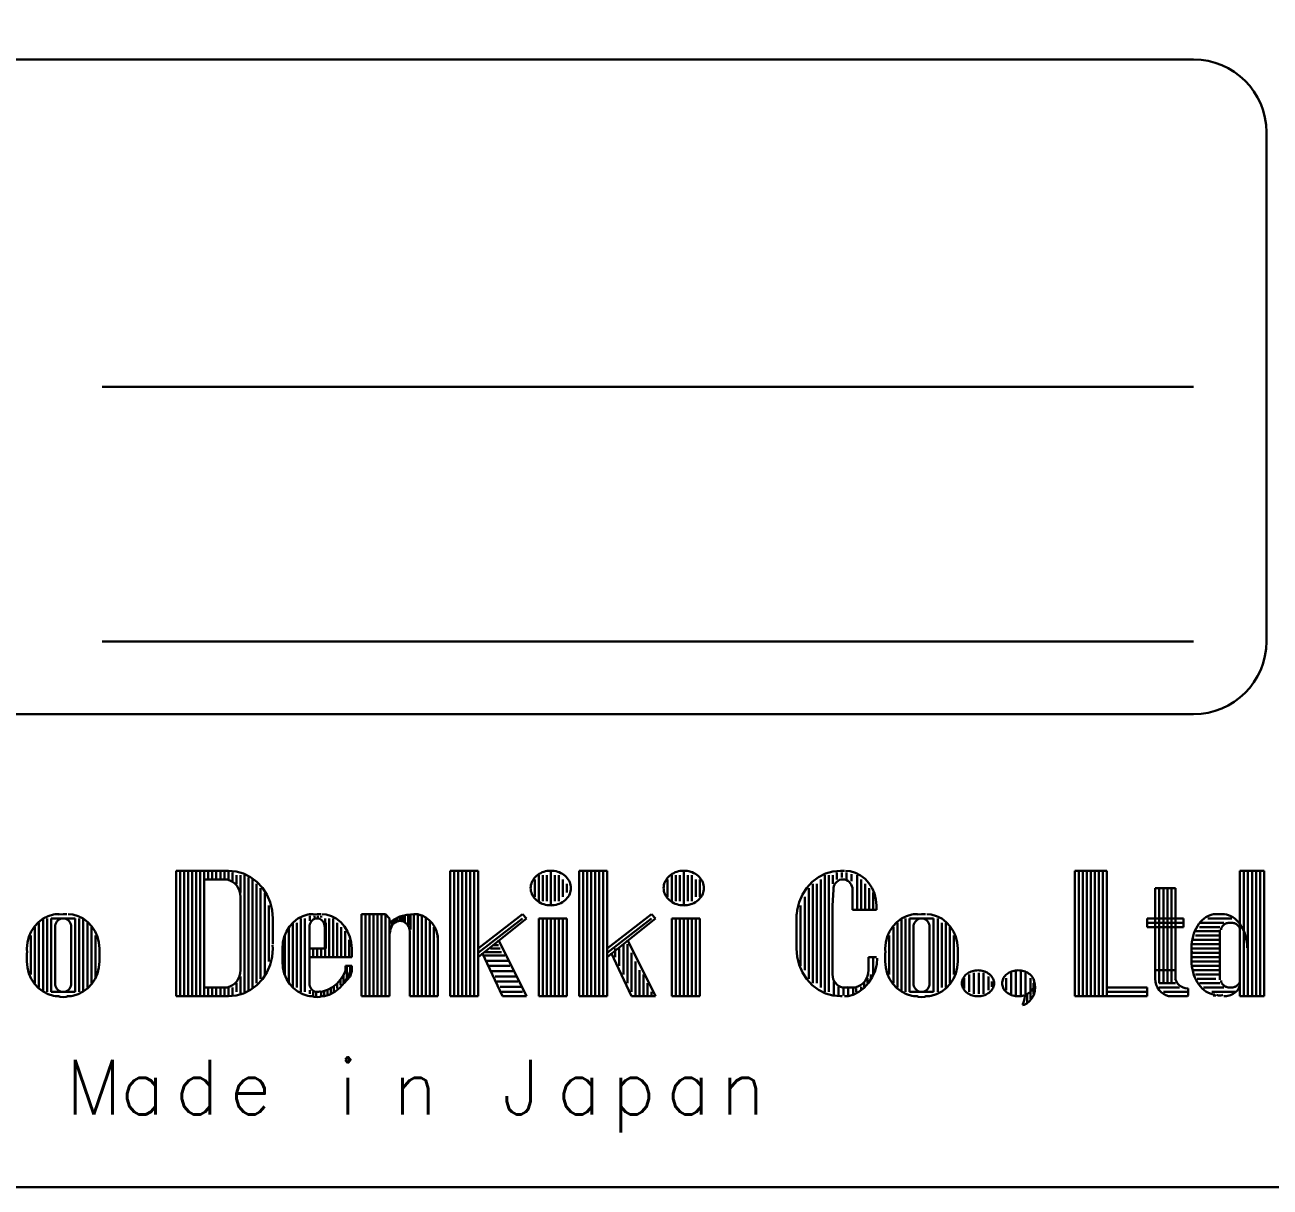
# Model space of a CAD drawing. Header units: millimetres. Extents: x 383 to 950, y 310 to 662.
# Drawn here: x 783.32 to 817.54, y 351.61 to 383.56 of the extents above; entities that cross this region are included whole.
import ezdxf

# ---------------------------------------------------------------- set-up
doc = ezdxf.new("R2010")
doc.units = ezdxf.units.MM
doc.layers.get('0').update_dxf_attribs({"lineweight": 30})
doc.styles.get("Standard").update_dxf_attribs({"font": 'txt', "bigfont": 'extfont2.shx'})

# ---------------------------------------------------------------- blocks, each defined once
blk = doc.blocks.new('A$C3BA60929')
for p, q in [((382, 33), (428, 33)), ((430, 31), (430, 17)), ((428, 24), (398, 24)), ((428, 17), (398, 17)), ((428, 15), (382, 15)), ((400.0321, 10.6979), (400.8074, 10.6979)), ((400.0321, 7.2456), (400.0321, 10.6979)), ((400.1428, 10.6979), (400.1428, 7.2456)), ((400.2536, 10.6979), (400.2536, 7.2456)), ((400.3643, 10.6979), (400.3643, 7.2456)), ((400.4751, 10.6979), (400.4751, 7.2456)), ((400.5858, 10.6979), (400.5858, 7.2456)), ((400.6966, 10.6979), (400.6966, 7.2456)), ((400.8074, 10.6979), (400.8074, 7.2456)), ((400.8074, 10.6979), (401.3611, 10.6979)), ((400.9181, 10.6979), (400.9181, 10.4598)), ((401.0289, 10.6979), (401.0289, 10.4598)), ((401.1396, 10.6979), (401.1396, 10.4598)), ((401.2504, 10.6979), (401.2504, 10.4598)), ((401.339, 10.6979), (401.3833, 10.6979)), ((401.3611, 10.6979), (401.3611, 10.4598)), ((401.3833, 10.6979), (401.4055, 10.6979)), ((401.4719, 10.6979), (401.4719, 10.4598)), ((401.5827, 10.6503), (401.5827, 10.4122)), ((407.5636, 10.6979), (408.3389, 10.6979)), ((407.5636, 7.2456), (407.5636, 10.6979)), ((407.6744, 10.6979), (407.6744, 7.2456)), ((407.7851, 10.6979), (407.7851, 7.2456)), ((407.8959, 10.6979), (407.8959, 7.2456)), ((408.0066, 10.6979), (408.0066, 7.2456)), ((408.1174, 10.6979), (408.1174, 7.2456)), ((408.1174, 10.6979), (408.1174, 7.2456)), ((408.2281, 10.6979), (408.2281, 7.2456)), ((408.3389, 10.6979), (408.3389, 7.2456)), ((410.3325, 10.6979), (410.3325, 9.7455)), ((411.1079, 10.6979), (411.8832, 10.6979)), ((411.1079, 7.2456), (411.1079, 10.6979)), ((411.2186, 10.6979), (411.2186, 7.2456)), ((411.3294, 10.6979), (411.3294, 7.2456)), ((411.4401, 10.6979), (411.4401, 7.2456)), ((411.5509, 10.6979), (411.5509, 7.2456)), ((411.6616, 10.6979), (411.6616, 7.2456)), ((411.7724, 10.6979), (411.7724, 7.2456)), ((411.8832, 10.6979), (411.8832, 7.2456)), ((413.9876, 10.6979), (413.9876, 9.7455)), ((418.1964, 10.6503), (418.1964, 10.4598)), ((418.2952, 10.6979), (418.4049, 10.6979)), ((418.3293, 10.6503), (418.3293, 10.5074)), ((418.4622, 10.6503), (418.4622, 10.4598)), ((424.7311, 10.6979), (425.6172, 10.6979)), ((424.7311, 7.2456), (424.7311, 10.6979)), ((424.8419, 10.6979), (424.8419, 7.2456)), ((424.9526, 10.6979), (424.9526, 7.2456)), ((425.0634, 10.6979), (425.0634, 7.2456)), ((425.1741, 10.6979), (425.1741, 7.2456)), ((425.2849, 10.6979), (425.2849, 7.2456)), ((425.3956, 10.6979), (425.3956, 7.2456)), ((425.5064, 10.6979), (425.5064, 7.2456)), ((425.6172, 10.6979), (425.6172, 7.2456)), ((429.2722, 10.6979), (429.9367, 10.6979)), ((429.2722, 7.2456), (429.2722, 10.6979)), ((429.3829, 10.6979), (429.3829, 7.2456)), ((429.4937, 10.6979), (429.4937, 7.2456)), ((429.6044, 10.6979), (429.6044, 7.2456)), ((429.7152, 10.6979), (429.7152, 7.2456)), ((429.826, 10.6979), (429.826, 7.2456)), ((429.9367, 10.6979), (429.9367, 7.2456)), ((400.8074, 10.4598), (401.0289, 10.4598)), ((401.0289, 10.4598), (401.3611, 10.4598)), ((401.6934, 10.5789), (401.6934, 10.3408)), ((401.8042, 10.5789), (401.8042, 10.1027)), ((401.9149, 10.5789), (401.9149, 7.3646)), ((402.0257, 10.5074), (402.0257, 7.4122)), ((402.1365, 10.4598), (402.1365, 7.4837)), ((402.2472, 10.3408), (402.2472, 7.6027)), ((409.8895, 10.4598), (409.8895, 9.9836)), ((410.0003, 10.5789), (410.0003, 9.8646)), ((410.111, 10.5789), (410.111, 9.8646)), ((410.2218, 10.5789), (410.2218, 9.8646)), ((410.4433, 10.5789), (410.4433, 9.8646)), ((410.5541, 10.5789), (410.5541, 9.8646)), ((410.6648, 10.4598), (410.6648, 9.9836)), ((410.7756, 10.3408), (410.7756, 10.1027)), ((413.5445, 10.4598), (413.5445, 9.9836)), ((413.6553, 10.5789), (413.6553, 9.8646)), ((413.766, 10.5789), (413.766, 9.8646)), ((413.8768, 10.5789), (413.8768, 9.8646)), ((414.0983, 10.5789), (414.0983, 9.8646)), ((414.2091, 10.5789), (414.2091, 9.8646)), ((414.3198, 10.4598), (414.3198, 9.9836)), ((414.4306, 10.4598), (414.4306, 9.9836)), ((417.5318, 10.3408), (417.5318, 7.6027)), ((417.6426, 10.3408), (417.6426, 7.6027)), ((417.7533, 10.4598), (417.7533, 7.4837)), ((417.8641, 10.5789), (417.8641, 7.3646)), ((417.9749, 10.5789), (417.9749, 7.3646)), ((418.0856, 10.5789), (418.0856, 10.3408)), ((418.5951, 10.6027), (418.5951, 10.4122)), ((418.7502, 10.5789), (418.7502, 9.6265)), ((418.8609, 10.4598), (418.8609, 9.6265)), ((418.9717, 10.3408), (418.9717, 9.6265)), ((401.8042, 9.9836), (401.8042, 8.0789)), ((402.358, 10.2217), (402.358, 7.7218)), ((402.4687, 10.0789), (402.4687, 9.9836)), ((402.4687, 9.9836), (402.4687, 7.8408)), ((417.3103, 9.9836), (417.3103, 7.9598)), ((417.4211, 10.2217), (417.4211, 7.7218)), ((418.0978, 10.1741), (418.0758, 9.7455)), ((418.6242, 10.1741), (418.6242, 9.7455)), ((419.0824, 10.2217), (419.0824, 9.6265)), ((419.1932, 10.1027), (419.1932, 9.6265)), ((426.9463, 10.2217), (427.5, 10.2217)), ((426.9463, 7.9598), (426.9463, 10.2217)), ((427.057, 10.2217), (427.057, 7.6027)), ((427.1678, 10.2217), (427.1678, 7.6027)), ((427.2785, 10.2217), (427.2785, 7.6027)), ((427.3893, 10.2217), (427.3893, 7.6027)), ((427.5, 10.2217), (427.5, 7.9598)), ((402.5795, 9.7455), (402.5795, 8.1979)), ((417.1995, 9.7455), (417.1995, 8.0789)), ((418.0758, 9.7455), (418.0758, 8.0789)), ((418.6242, 9.7455), (418.6242, 9.6265)), ((418.6242, 9.6265), (419.2822, 9.6265)), ((419.2822, 9.7455), (419.2822, 9.6265)), ((396.2663, 9.2694), (396.2663, 7.4837)), ((396.377, 9.3884), (396.377, 7.3646)), ((396.4878, 9.3884), (396.4878, 7.3646)), ((396.5986, 9.3884), (397.2631, 9.3884)), ((396.5986, 9.3884), (396.5986, 7.3646)), ((396.7093, 9.5074), (396.82, 9.5074)), ((397.2631, 9.3884), (397.2631, 7.3646)), ((397.3739, 9.3884), (397.3739, 9.2694)), ((397.3739, 9.2694), (397.3739, 7.3646)), ((397.4846, 9.3884), (397.4846, 7.3646)), ((397.5954, 9.2694), (397.5954, 7.4837)), ((402.6902, 9.3884), (402.6902, 9.2694)), ((402.6902, 9.2694), (402.6902, 8.6741)), ((403.244, 9.2694), (403.244, 7.4837)), ((403.3548, 9.2694), (403.3548, 7.4837)), ((403.4656, 9.3884), (403.4656, 7.3646)), ((403.5763, 9.3884), (403.5763, 7.3646)), ((403.6969, 9.5074), (403.8028, 9.5074)), ((403.7092, 9.4598), (403.7092, 9.317)), ((403.8421, 9.4598), (403.8421, 9.4122)), ((403.9307, 9.4598), (403.9307, 9.4122)), ((404.0193, 9.4598), (404.0193, 9.4122)), ((404.1301, 9.3884), (404.1301, 9.2694)), ((404.1523, 9.2694), (404.1523, 8.5551)), ((404.2409, 9.3884), (404.2409, 8.317)), ((404.3516, 9.3884), (404.3516, 8.317)), ((404.4624, 9.2694), (404.4624, 8.317)), ((405.1269, 9.5074), (405.1269, 7.2455)), ((405.7914, 9.5074), (405.1269, 9.5074)), ((405.2377, 9.5074), (405.2377, 7.2456)), ((405.3484, 9.5074), (405.3484, 7.2456)), ((405.4592, 9.5074), (405.4592, 7.2456)), ((405.57, 9.5074), (405.57, 7.2456)), ((405.6807, 9.5074), (405.6807, 7.2456)), ((405.9022, 9.3884), (405.7914, 9.5074)), ((405.7915, 9.5074), (405.7915, 7.2456)), ((405.9022, 7.2455), (405.9022, 9.3884)), ((405.9022, 9.2455), (405.9244, 9.2694)), ((405.9687, 9.2932), (405.9687, 9.1979)), ((406.013, 9.3408), (406.013, 9.2694)), ((406.0573, 9.3646), (406.0573, 9.2694)), ((406.1237, 9.3884), (406.1237, 9.317)), ((406.1902, 9.436), (406.1902, 9.317)), ((406.2567, 9.4598), (406.2567, 9.317)), ((406.3231, 9.4598), (406.3231, 9.2932)), ((406.4117, 9.4836), (406.4117, 9.1979)), ((406.4782, 9.4836), (406.4782, 9.0789)), ((406.5668, 9.5074), (406.5668, 9.1503)), ((406.6775, 9.5074), (406.7883, 9.4598)), ((406.6775, 9.4836), (406.6775, 9.1503)), ((406.7883, 9.436), (406.7883, 9.1265)), ((406.8991, 9.3884), (406.8991, 9.1503)), ((407.0098, 9.2932), (407.0098, 9.1503)), ((408.3389, 8.5551), (409.5572, 9.5075)), ((408.3389, 8.317), (409.668, 9.3884)), ((409.5572, 9.3884), (408.3389, 8.436)), ((409.668, 9.3884), (409.5572, 9.5075)), ((410.0003, 9.3884), (410.7756, 9.3884)), ((410.0003, 7.2456), (410.0003, 9.3884)), ((410.111, 9.3884), (410.111, 7.2456)), ((410.2218, 9.3884), (410.2218, 7.2456)), ((410.3325, 9.3884), (410.3325, 7.2456)), ((410.4433, 9.3884), (410.4433, 7.2456)), ((410.5541, 9.3884), (410.5541, 7.2456)), ((410.6648, 9.3884), (410.6648, 7.2456)), ((410.7756, 9.3884), (410.7756, 7.2456)), ((411.8832, 8.5551), (413.1015, 9.5075)), ((411.8832, 8.317), (413.2123, 9.3884)), ((413.1015, 9.3884), (411.8832, 8.436)), ((413.2123, 9.3884), (413.1015, 9.5075)), ((413.6553, 9.3884), (414.4306, 9.3884)), ((413.6553, 7.2456), (413.6553, 9.3884)), ((413.766, 9.3884), (413.766, 7.2456)), ((413.8768, 9.3884), (413.8768, 7.2456)), ((413.9876, 9.3884), (413.9876, 7.2456)), ((414.0983, 9.3884), (414.0983, 7.2456)), ((414.2091, 9.3884), (414.2091, 7.2456)), ((414.3198, 9.3884), (414.3198, 7.2456)), ((414.4306, 9.3884), (414.4306, 7.2456)), ((417.0888, 9.5075), (417.0888, 8.5551)), ((419.8577, 9.2694), (419.8577, 7.4837)), ((419.9685, 9.3884), (419.9685, 7.3646)), ((420.0793, 9.3884), (420.0793, 7.3646)), ((420.19, 9.3884), (420.19, 7.3646)), ((420.19, 9.3884), (420.8546, 9.3884)), ((420.3008, 9.5074), (420.4115, 9.5074)), ((420.8546, 9.3884), (420.8546, 7.3646)), ((420.9653, 9.3884), (420.9653, 7.3646)), ((421.0761, 9.2694), (421.0761, 7.4837)), ((421.1868, 9.2694), (421.1868, 7.4837)), ((426.7247, 9.3884), (427.7216, 9.3884)), ((426.7247, 9.1503), (426.7247, 9.3884)), ((426.7247, 9.2694), (427.7216, 9.2694)), ((427.7216, 9.3884), (427.7216, 9.1503)), ((428.1646, 9.2694), (428.8291, 9.2694)), ((428.3861, 9.3884), (429.0507, 9.3884)), ((428.5412, 9.5074), (428.8291, 9.5074)), ((396.0448, 8.9122), (396.0448, 7.8408)), ((396.1555, 9.1503), (396.1555, 7.6027)), ((396.7093, 9.1503), (396.7093, 7.6026)), ((397.1523, 9.1503), (397.1523, 7.6026)), ((397.7061, 9.1503), (397.7061, 7.6027)), ((397.8169, 8.9122), (397.8169, 7.7218)), ((403.0225, 8.9122), (403.0225, 7.8408)), ((403.1333, 9.1503), (403.1333, 7.6027)), ((403.6969, 9.1503), (403.6969, 7.6026)), ((404.1203, 9.1503), (404.1203, 8.555)), ((404.5731, 9.1503), (404.5731, 8.317)), ((404.6839, 9.0313), (404.6839, 8.317)), ((405.9244, 9.0551), (405.9022, 8.9598)), ((406.456, 9.0312), (406.456, 8.8884)), ((406.456, 7.2455), (406.456, 8.9122)), ((406.5668, 9.1503), (406.5668, 7.2456)), ((406.6775, 9.1503), (406.6775, 7.2456)), ((406.7883, 9.1503), (406.7883, 7.2456)), ((406.8991, 9.1503), (406.8991, 7.2456)), ((407.0098, 9.1503), (407.0098, 7.2456)), ((407.1206, 9.1503), (407.1206, 7.2456)), ((407.2313, 7.2455), (407.2313, 8.9122)), ((419.6362, 8.9122), (419.6362, 7.8408)), ((419.747, 9.1503), (419.747, 7.6027)), ((420.3008, 9.1503), (420.3008, 7.6026)), ((420.7438, 9.1503), (420.7438, 7.6026)), ((421.2976, 9.1503), (421.2976, 7.6027)), ((421.4084, 8.9122), (421.4084, 7.8408)), ((427.7216, 9.1503), (426.7247, 9.1503)), ((428.0538, 9.0313), (428.7184, 9.0313)), ((428.0538, 8.9122), (428.7184, 8.9122)), ((428.1646, 9.1503), (428.7184, 9.1503)), ((428.7184, 9.0758), (428.7184, 7.6988)), ((429.2722, 9.0758), (429.2722, 7.6988)), ((404.7946, 8.7932), (404.7946, 8.317)), ((408.7598, 8.6503), (408.8927, 8.6503)), ((409.668, 7.2456), (408.8927, 8.7932)), ((412.3262, 8.6741), (412.3262, 7.8408)), ((413.2123, 7.2456), (412.437, 8.7932)), ((412.437, 8.6741), (412.437, 7.6027)), ((427.9431, 8.6741), (428.7184, 8.6741)), ((427.9874, 8.7932), (428.6962, 8.7932)), ((429.4937, 8.5789), (429.4937, 8.2456)), ((395.934, 8.436), (395.934, 8.1979)), ((397.9276, 8.555), (397.9276, 8.1979)), ((402.9561, 8.436), (402.9561, 8.1979)), ((403.6969, 8.555), (404.1203, 8.555)), ((403.6969, 8.3169), (404.8611, 8.3169)), ((403.7978, 8.5551), (403.7978, 8.317)), ((403.9086, 8.5551), (403.9086, 8.317)), ((404.0193, 8.5551), (404.0193, 8.317)), ((404.1301, 8.5551), (404.1301, 8.317)), ((404.8611, 8.555), (404.8611, 8.3169)), ((408.4497, 8.436), (409.0035, 7.2456)), ((408.494, 8.4598), (408.9813, 8.4598)), ((408.494, 8.3646), (409.0699, 8.3646)), ((408.5826, 8.2217), (409.1585, 8.2217)), ((408.6712, 8.5551), (408.937, 8.5551)), ((411.994, 8.436), (412.5478, 7.2456)), ((412.1047, 8.5551), (412.1047, 8.317)), ((412.2154, 8.5551), (412.2154, 8.0789)), ((412.5477, 8.436), (412.5477, 7.3646)), ((419.0629, 8.317), (419.2822, 8.317)), ((419.0629, 8.317), (419.0629, 7.9599)), ((419.1932, 8.317), (419.1932, 7.8408)), ((419.5255, 8.436), (419.5255, 8.1979)), ((421.5191, 8.555), (421.5191, 8.1979)), ((427.9431, 8.5551), (427.9431, 8.1979)), ((427.9431, 8.5551), (428.7184, 8.5551)), ((427.9431, 8.436), (428.7184, 8.436)), ((427.9431, 8.317), (428.7184, 8.317)), ((401.8042, 8.0789), (401.8042, 7.9598)), ((404.6918, 8.0788), (404.6918, 7.936)), ((404.6918, 8.0788), (404.7764, 8.0788)), ((404.7282, 8.0789), (404.7282, 7.7456)), ((404.7553, 8.0788), (404.8611, 8.0788)), ((404.8168, 8.0789), (404.8168, 7.8408)), ((404.8611, 7.936), (404.8188, 7.7931)), ((404.8611, 8.0788), (404.8611, 8.0312)), ((404.8611, 8.0312), (404.8611, 7.936)), ((408.6269, 8.0789), (409.2028, 8.0789)), ((408.7155, 7.936), (409.2914, 7.936)), ((412.6585, 8.1979), (412.6585, 7.2456)), ((412.7692, 7.9598), (412.7692, 7.2456)), ((418.0758, 8.0789), (418.0758, 7.8408)), ((421.9621, 7.8884), (421.9621, 7.317)), ((422.0951, 7.8884), (422.0951, 7.317)), ((422.228, 7.8884), (422.228, 7.317)), ((422.9811, 7.8884), (422.9811, 7.317)), ((423.114, 7.936), (423.114, 7.2694)), ((423.2469, 7.936), (423.2469, 7.2694)), ((423.3798, 7.8884), (423.3798, 7.317)), ((427.5, 7.9598), (426.9463, 7.9598)), ((426.9463, 7.9598), (426.9463, 7.7218)), ((427.5, 7.9598), (427.5, 7.7218)), ((427.9431, 8.1979), (428.7184, 8.1979)), ((427.9431, 8.0789), (428.7184, 8.0789)), ((428.0095, 7.9598), (428.076, 7.9598)), ((428.0538, 7.9598), (428.7184, 7.9598)), ((401.6934, 7.6027), (401.6934, 7.3646)), ((401.8042, 7.7932), (401.8042, 7.317)), ((404.4624, 7.6027), (404.4624, 7.4599)), ((404.551, 7.6979), (404.551, 7.5551)), ((404.6396, 7.8408), (404.6396, 7.6027)), ((404.8188, 7.7931), (404.6494, 7.6026)), ((408.8041, 7.7932), (409.38, 7.7932)), ((408.8484, 7.6503), (409.4243, 7.6503)), ((412.88, 7.8408), (412.88, 7.2456)), ((412.9907, 7.6027), (412.9907, 7.2456)), ((418.1078, 7.6503), (418.1078, 7.2932)), ((418.9495, 7.6027), (418.9495, 7.5075)), ((419.0381, 7.7456), (419.0381, 7.6027)), ((419.1267, 7.8408), (419.1267, 7.7456)), ((421.6963, 7.7456), (421.6963, 7.4599)), ((421.8292, 7.8408), (421.8292, 7.3646)), ((422.3609, 7.7932), (422.3609, 7.4122)), ((422.4495, 7.6503), (422.4495, 7.5075)), ((422.8482, 7.7456), (422.8482, 7.4122)), ((423.5128, 7.7456), (423.5128, 7.1741)), ((423.6014, 7.6027), (423.6014, 7.317)), ((427.057, 7.6027), (427.5, 7.6027)), ((428.0538, 7.8408), (428.7184, 7.8408)), ((428.0981, 7.7218), (428.1867, 7.7218)), ((428.1646, 7.7218), (428.6076, 7.7218)), ((428.1646, 7.6027), (428.7184, 7.6027)), ((396.5986, 7.3646), (397.2631, 7.3646)), ((396.7093, 7.2455), (396.82, 7.2455)), ((397.0416, 7.2455), (397.1523, 7.2455)), ((400.8074, 7.2456), (400.0321, 7.2456)), ((400.8074, 7.4837), (401.0289, 7.4837)), ((400.8074, 7.2456), (401.3611, 7.2456)), ((400.9181, 7.4837), (400.9181, 7.2456)), ((401.0289, 7.4837), (401.3611, 7.4837)), ((401.0289, 7.4837), (401.0289, 7.2456)), ((401.1396, 7.4837), (401.1396, 7.2456)), ((401.2504, 7.4837), (401.2504, 7.2456)), ((401.3611, 7.4837), (401.3611, 7.2456)), ((401.3611, 7.2456), (401.4719, 7.2456)), ((401.4719, 7.4837), (401.4719, 7.2456)), ((401.5827, 7.4837), (401.5827, 7.3646)), ((401.5827, 7.3646), (401.5827, 7.2694)), ((403.6969, 7.2455), (403.8028, 7.2455)), ((403.7092, 7.4122), (403.7092, 7.317)), ((403.7978, 7.3646), (403.7978, 7.2694)), ((403.8864, 7.3646), (403.8864, 7.2218)), ((404.0144, 7.2455), (404.1203, 7.2455)), ((404.0193, 7.3646), (404.0193, 7.2694)), ((404.1079, 7.3646), (404.1079, 7.2694)), ((404.1966, 7.4122), (404.1966, 7.2694)), ((404.2852, 7.4599), (404.2852, 7.317)), ((404.3738, 7.5075), (404.3738, 7.3646)), ((405.1269, 7.2455), (405.9022, 7.2455)), ((407.2313, 7.2455), (406.456, 7.2455)), ((408.3389, 7.2456), (407.5636, 7.2456)), ((408.937, 7.5075), (409.5129, 7.5075)), ((408.9813, 7.3646), (409.5572, 7.3646)), ((409.0035, 7.2456), (409.668, 7.2456)), ((410.7756, 7.2456), (410.0003, 7.2456)), ((411.8832, 7.2456), (411.1079, 7.2456)), ((412.5478, 7.2456), (413.2123, 7.2456)), ((413.1015, 7.3646), (413.1015, 7.2456)), ((414.4306, 7.2456), (413.6553, 7.2456)), ((418.2407, 7.5075), (418.2407, 7.2694)), ((418.3736, 7.4599), (418.3736, 7.2694)), ((418.4049, 7.4837), (418.6242, 7.4837)), ((418.4049, 7.2456), (418.5145, 7.2456)), ((418.5065, 7.4599), (418.5065, 7.2694)), ((418.6394, 7.4599), (418.6394, 7.317)), ((418.728, 7.4599), (418.728, 7.3646)), ((418.8609, 7.5075), (418.8609, 7.4122)), ((420.19, 7.3646), (420.8546, 7.3646)), ((420.3008, 7.2455), (420.4115, 7.2455)), ((420.6331, 7.2455), (420.7438, 7.2455)), ((423.4242, 7.317), (423.4242, 7.0789)), ((425.6172, 7.2456), (424.7311, 7.2456)), ((425.6172, 7.4837), (426.7247, 7.4837)), ((425.6172, 7.2456), (425.6172, 7.4837)), ((425.6172, 7.3646), (426.7247, 7.3646)), ((426.7247, 7.2456), (425.6172, 7.2456)), ((426.7247, 7.4837), (426.7247, 7.2456)), ((427.057, 7.4837), (427.6108, 7.4837)), ((427.1678, 7.3646), (427.8323, 7.3646)), ((427.3893, 7.2456), (427.8323, 7.2456)), ((427.8323, 7.4599), (427.8545, 7.4599)), ((427.8545, 7.2694), (427.8323, 7.2456)), ((427.8545, 7.4599), (427.8545, 7.2694)), ((428.2754, 7.4837), (428.8291, 7.4837)), ((428.4969, 7.3646), (429.1393, 7.3646)), ((428.5412, 7.2694), (428.6076, 7.2694)), ((429.9367, 7.2456), (429.2722, 7.2456)), ((217, 2), (475, 2))]:
    blk.add_line(p, q)
for points in [[(216, 71), (216, 3), (201, 3), (201, 2), (531, 2), (531, 3), (516, 3), (516, 71)], [(402.6902, 9.3884), (402.6717, 9.6158), (402.6168, 9.8363), (402.527, 10.0431), (402.4052, 10.2301), (402.255, 10.3915), (402.0811, 10.5225), (401.8886, 10.6189), (401.6835, 10.678), (401.4719, 10.6979), (401.4082, 10.6961)], [(410.8864, 10.2217), (410.8843, 10.2632), (410.878, 10.3044), (410.8675, 10.345), (410.853, 10.3846), (410.8345, 10.423), (410.8122, 10.4598), (410.7863, 10.4948), (410.7568, 10.5278), (410.7242, 10.5584), (410.6886, 10.5865), (410.6502, 10.6118), (410.6095, 10.6341), (410.5666, 10.6533), (410.522, 10.6692), (410.4759, 10.6817), (410.4288, 10.6907), (410.3809, 10.6961), (410.3326, 10.6979), (410.2843, 10.6961), (410.2364, 10.6907), (410.1893, 10.6817), (410.1432, 10.6692), (410.0986, 10.6533), (410.0557, 10.6341), (410.015, 10.6118), (409.9766, 10.5865), (409.941, 10.5584), (409.9084, 10.5278), (409.8789, 10.4948), (409.853, 10.4598), (409.8307, 10.423), (409.8122, 10.3846), (409.7977, 10.345), (409.7872, 10.3044), (409.7809, 10.2632), (409.7788, 10.2217), (409.7809, 10.1802), (409.7872, 10.139), (409.7977, 10.0985), (409.8122, 10.0588), (409.8307, 10.0205), (409.853, 9.9836), (409.8789, 9.9486), (409.9084, 9.9156), (409.941, 9.885), (409.9766, 9.8569), (410.015, 9.8317), (410.0557, 9.8093), (410.0986, 9.7902), (410.1432, 9.7743), (410.1893, 9.7618), (410.2364, 9.7528), (410.2843, 9.7474), (410.3326, 9.7455), (410.3809, 9.7474), (410.4288, 9.7528), (410.4759, 9.7618), (410.522, 9.7743), (410.5666, 9.7902), (410.6095, 9.8093), (410.6502, 9.8317), (410.6886, 9.8569), (410.7242, 9.885), (410.7568, 9.9156), (410.7863, 9.9486), (410.8122, 9.9836), (410.8345, 10.0205), (410.853, 10.0588), (410.8675, 10.0985), (410.878, 10.139), (410.8843, 10.1802), (410.8864, 10.2217)], [(414.5414, 10.2217), (414.5393, 10.2632), (414.533, 10.3044), (414.5225, 10.345), (414.508, 10.3846), (414.4895, 10.423), (414.4672, 10.4598), (414.4413, 10.4948), (414.4118, 10.5278), (414.3792, 10.5584), (414.3436, 10.5865), (414.3052, 10.6118), (414.2645, 10.6341), (414.2216, 10.6533), (414.177, 10.6692), (414.1309, 10.6817), (414.0838, 10.6907), (414.0359, 10.6961), (413.9876, 10.6979), (413.9393, 10.6961), (413.8914, 10.6907), (413.8443, 10.6817), (413.7982, 10.6692), (413.7536, 10.6533), (413.7107, 10.6341), (413.67, 10.6118), (413.6316, 10.5865), (413.596, 10.5584), (413.5634, 10.5278), (413.5339, 10.4948), (413.508, 10.4598), (413.4857, 10.423), (413.4672, 10.3846), (413.4527, 10.345), (413.4422, 10.3044), (413.4359, 10.2632), (413.4338, 10.2217), (413.4359, 10.1802), (413.4422, 10.139), (413.4527, 10.0985), (413.4672, 10.0588), (413.4857, 10.0205), (413.508, 9.9836), (413.5339, 9.9486), (413.5634, 9.9156), (413.596, 9.885), (413.6316, 9.8569), (413.67, 9.8317), (413.7107, 9.8093), (413.7536, 9.7902), (413.7982, 9.7743), (413.8443, 9.7618), (413.8914, 9.7528), (413.9393, 9.7474), (413.9876, 9.7455), (414.0359, 9.7474), (414.0838, 9.7528), (414.1309, 9.7618), (414.177, 9.7743), (414.2216, 9.7902), (414.2645, 9.8093), (414.3052, 9.8317), (414.3436, 9.8569), (414.3792, 9.885), (414.4118, 9.9156), (414.4413, 9.9486), (414.4672, 9.9836), (414.4895, 10.0205), (414.508, 10.0588), (414.5225, 10.0985), (414.533, 10.139), (414.5393, 10.1802), (414.5414, 10.2217)], [(418.2952, 10.6979), (418.0857, 10.678), (417.8826, 10.6189), (417.692, 10.5225), (417.5197, 10.3915), (417.371, 10.2301), (417.2504, 10.0432), (417.1616, 9.8363), (417.1071, 9.6158), (417.0934, 9.5025)], [(419.2822, 9.7455), (419.2689, 9.9109), (419.2293, 10.0713), (419.1647, 10.2217), (419.077, 10.3577), (418.9688, 10.4751), (418.8435, 10.5703), (418.7049, 10.6405), (418.5572, 10.6834), (418.4355, 10.6973)], [(401.8042, 9.9836), (401.7974, 10.0663), (401.7775, 10.1465), (401.7448, 10.2217), (401.7005, 10.2897), (401.6459, 10.3484), (401.5827, 10.396), (401.5127, 10.4311), (401.4381, 10.4526), (401.3611, 10.4598)], [(418.6242, 10.1741), (418.6202, 10.2237), (418.6083, 10.2718), (418.5889, 10.317), (418.5626, 10.3577), (418.5302, 10.393), (418.4926, 10.4215), (418.451, 10.4426), (418.4067, 10.4555), (418.361, 10.4598), (418.3153, 10.4555), (418.271, 10.4426), (418.2294, 10.4215), (418.1918, 10.393), (418.1593, 10.3577), (418.133, 10.317), (418.1137, 10.2718), (418.1018, 10.2237), (418.0978, 10.1741)], [(396.7121, 9.5003), (396.6662, 9.4929), (396.517, 9.45), (396.377, 9.3798), (396.2505, 9.2846), (396.1413, 9.1672), (396.0527, 9.0312), (395.9874, 8.8808), (395.9475, 8.7204), (395.934, 8.555), (395.9406, 8.439)], [(397.1523, 9.1503), (397.1489, 9.1916), (397.139, 9.2317), (397.1226, 9.2693), (397.1005, 9.3033), (397.0732, 9.3326), (397.0416, 9.3564), (397.0066, 9.374), (396.9693, 9.3847), (396.9308, 9.3884), (396.8923, 9.3847), (396.855, 9.374), (396.82, 9.3564), (396.7884, 9.3326), (396.7611, 9.3033), (396.739, 9.2693), (396.7226, 9.2317), (396.7127, 9.1916), (396.7093, 9.1503)], [(397.0348, 9.4986), (396.9308, 9.5074), (396.8154, 9.4965)], [(397.9276, 8.555), (397.9141, 8.7204), (397.8742, 8.8808), (397.8089, 9.0312), (397.7203, 9.1672), (397.6111, 9.2846), (397.4846, 9.3798), (397.3446, 9.45), (397.1954, 9.4929), (397.0725, 9.5068)], [(403.6996, 9.5003), (403.6557, 9.4929), (403.5132, 9.45), (403.3794, 9.3798), (403.2585, 9.2846), (403.1542, 9.1672), (403.0695, 9.0312), (403.0072, 8.8808), (402.969, 8.7204), (402.9561, 8.555), (402.9624, 8.439)], [(404.1203, 9.1503), (404.117, 9.1916), (404.1075, 9.2317), (404.0919, 9.2693), (404.0707, 9.3033), (404.0447, 9.3326), (404.0144, 9.3564), (403.981, 9.374), (403.9453, 9.3847), (403.9086, 9.3884), (403.8719, 9.3847), (403.8362, 9.374), (403.8028, 9.3564), (403.7725, 9.3326), (403.7465, 9.3033), (403.7253, 9.2693), (403.7097, 9.2317), (403.7002, 9.1916), (403.6969, 9.1503)], [(404.0079, 9.4986), (403.9086, 9.5074), (403.7983, 9.4965)], [(404.8611, 8.555), (404.8482, 8.7204), (404.81, 8.8808), (404.7477, 9.0312), (404.663, 9.1672), (404.5587, 9.2846), (404.4378, 9.3798), (404.304, 9.45), (404.1615, 9.4929), (404.044, 9.5068)], [(406.6825, 9.5009), (406.5668, 9.5074), (406.3744, 9.4893), (406.1879, 9.4356), (406.013, 9.3479), (405.9157, 9.28)], [(406.456, 9.0312), (406.452, 9.0808), (406.44, 9.1289), (406.4204, 9.1741), (406.3938, 9.2149), (406.361, 9.2501), (406.3231, 9.2786), (406.2811, 9.2997), (406.2363, 9.3126), (406.1902, 9.3169), (406.144, 9.3126), (406.0993, 9.2997), (406.0573, 9.2786), (406.0193, 9.2501), (405.9865, 9.2149), (405.96, 9.1741), (405.9404, 9.1289), (405.9284, 9.0808), (405.9263, 9.066)], [(407.2313, 8.7931), (407.2212, 8.9171), (407.1912, 9.0374), (407.1423, 9.1503), (407.0758, 9.2523), (406.9939, 9.3403), (406.899, 9.4117), (406.794, 9.4643), (406.6935, 9.4943)], [(420.3036, 9.5003), (420.2577, 9.4929), (420.1085, 9.45), (419.9685, 9.3798), (419.842, 9.2846), (419.7328, 9.1672), (419.6442, 9.0312), (419.5789, 8.8808), (419.539, 8.7204), (419.5255, 8.555), (419.5321, 8.439)], [(420.7438, 9.1503), (420.7404, 9.1916), (420.7305, 9.2317), (420.7141, 9.2693), (420.692, 9.3033), (420.6647, 9.3326), (420.6331, 9.3564), (420.5981, 9.374), (420.5608, 9.3847), (420.5223, 9.3884), (420.4838, 9.3847), (420.4465, 9.374), (420.4115, 9.3564), (420.3799, 9.3326), (420.3526, 9.3033), (420.3305, 9.2693), (420.3141, 9.2317), (420.3042, 9.1916), (420.3008, 9.1503)], [(420.6263, 9.4986), (420.5223, 9.5074), (420.4069, 9.4965)], [(421.5191, 8.555), (421.5056, 8.7204), (421.4657, 8.8808), (421.4004, 9.0312), (421.3118, 9.1672), (421.2026, 9.2846), (421.0761, 9.3798), (420.9361, 9.45), (420.7869, 9.4929), (420.664, 9.5068)], [(428.5461, 9.5005), (428.5105, 9.4933), (428.4521, 9.4758), (428.3949, 9.4514), (428.3396, 9.4205), (428.2864, 9.383), (428.2359, 9.3395), (428.1884, 9.2902), (428.1442, 9.2355), (428.1037, 9.1757), (428.0673, 9.1115), (428.0351, 9.0432), (428.0074, 8.9713), (427.9845, 8.8965), (427.9665, 8.8192), (427.9535, 8.7401), (427.9457, 8.6598), (427.9431, 8.5789), (427.9457, 8.498), (427.9482, 8.4657)], [(429.2722, 9.0758), (429.2712, 9.0926), (429.2683, 9.1094), (429.2634, 9.1259), (429.2566, 9.142), (429.248, 9.1576), (429.2376, 9.1726), (429.2255, 9.1868), (429.2117, 9.2003), (429.1965, 9.2127), (429.1799, 9.2241), (429.162, 9.2344), (429.143, 9.2435), (429.123, 9.2513), (429.1021, 9.2577), (429.0807, 9.2628), (429.0587, 9.2665), (429.0363, 9.2686), (429.0138, 9.2694), (428.9912, 9.2686), (428.9689, 9.2665), (428.9469, 9.2628), (428.9254, 9.2577), (428.9046, 9.2513), (428.8845, 9.2435), (428.8655, 9.2344), (428.8476, 9.2241), (428.831, 9.2127), (428.8158, 9.2003), (428.8021, 9.1868), (428.79, 9.1726), (428.7795, 9.1576), (428.7709, 9.142), (428.7641, 9.1259), (428.7592, 9.1094), (428.7563, 9.0926), (428.7553, 9.0758)], [(429.4715, 8.5789), (429.4689, 8.6598), (429.4611, 8.7401), (429.4481, 8.8192), (429.4301, 8.8965), (429.4072, 8.9713), (429.3795, 9.0432), (429.3474, 9.1115), (429.3109, 9.1757), (429.2704, 9.2355), (429.2262, 9.2902), (429.1787, 9.3395), (429.1282, 9.383), (429.075, 9.4205), (429.0197, 9.4514), (428.9626, 9.4758), (428.9041, 9.4933), (428.8447, 9.5039), (428.8088, 9.5069)], [(401.4719, 7.2456), (401.6835, 7.2655), (401.8886, 7.3245), (402.0811, 7.421), (402.255, 7.552), (402.4052, 7.7134), (402.527, 7.9003), (402.6168, 8.1072), (402.6717, 8.3277), (402.6902, 8.5551), (402.6873, 8.6464)], [(417.0888, 8.5551), (417.1071, 8.3277), (417.1616, 8.1072), (417.2504, 7.9003), (417.371, 7.7134), (417.5197, 7.552), (417.692, 7.421), (417.8826, 7.3246), (418.0857, 7.2655), (418.2952, 7.2456), (418.3373, 7.2464)], [(418.505, 7.2457), (418.6403, 7.2878), (418.7997, 7.3685), (418.9437, 7.478), (419.0681, 7.613), (419.169, 7.7694), (419.2433, 7.9424), (419.2888, 8.1268), (419.304, 8.2979)], [(427.9431, 8.2217), (427.9457, 8.1408), (427.9535, 8.0605), (427.9665, 7.9814), (427.9845, 7.9042), (428.0074, 7.8293), (428.0351, 7.7575), (428.0673, 7.6891), (428.1037, 7.6249), (428.1442, 7.5652), (428.1884, 7.5105), (428.2359, 7.4611), (428.2864, 7.4176), (428.3396, 7.3802), (428.3949, 7.3492), (428.4521, 7.3248), (428.5105, 7.3073), (428.5699, 7.2967), (428.5819, 7.2955)], [(395.934, 8.1979), (395.9475, 8.0325), (395.9874, 7.8721), (396.0527, 7.7217), (396.1413, 7.5857), (396.2505, 7.4683), (396.377, 7.3731), (396.517, 7.3029), (396.6662, 7.26), (396.7582, 7.2478)], [(397.1495, 7.2526), (397.1954, 7.26), (397.3446, 7.3029), (397.4846, 7.3731), (397.6111, 7.4683), (397.7203, 7.5857), (397.8089, 7.7217), (397.8742, 7.8721), (397.9141, 8.0325), (397.9276, 8.1979)], [(401.3611, 7.4837), (401.4381, 7.4909), (401.5127, 7.5124), (401.5827, 7.5475), (401.6459, 7.5951), (401.7005, 7.6538), (401.7448, 7.7218), (401.7775, 7.797), (401.7974, 7.8772), (401.8042, 7.9598)], [(402.9561, 8.1979), (402.969, 8.0325), (403.0072, 7.8721), (403.0695, 7.7217), (403.1542, 7.5857), (403.2585, 7.4683), (403.3794, 7.3731), (403.5132, 7.3029), (403.6557, 7.26), (403.7437, 7.2478)], [(404.0118, 7.3717), (404.0556, 7.379), (404.1982, 7.422), (404.3319, 7.4922), (404.4528, 7.5874), (404.5572, 7.7047), (404.6418, 7.8407), (404.7042, 7.9912), (404.7138, 8.0226)], [(404.111, 7.2456), (404.2416, 7.2877), (404.3954, 7.3684), (404.5345, 7.4779), (404.6545, 7.6129), (404.7518, 7.7693), (404.8236, 7.9423), (404.8397, 7.9967)], [(418.6242, 7.4837), (418.7004, 7.4909), (418.7742, 7.5124), (418.8435, 7.5475), (418.9062, 7.5951), (418.9602, 7.6538), (419.0041, 7.7218), (419.0364, 7.797), (419.0562, 7.8772), (419.0629, 7.9599), (419.0623, 7.9848)], [(419.5255, 8.1979), (419.539, 8.0325), (419.5789, 7.8721), (419.6442, 7.7217), (419.7328, 7.5857), (419.842, 7.4683), (419.9685, 7.3731), (420.1085, 7.3029), (420.2577, 7.26), (420.3497, 7.2478)], [(420.741, 7.2526), (420.7869, 7.26), (420.9361, 7.3029), (421.0761, 7.3731), (421.2026, 7.4683), (421.3118, 7.5857), (421.4004, 7.7217), (421.4657, 7.8721), (421.5056, 8.0325), (421.5191, 8.1979)], [(422.5159, 7.6027), (422.5143, 7.6338), (422.5092, 7.6647), (422.5008, 7.6951), (422.4892, 7.7249), (422.4744, 7.7536), (422.4566, 7.7813), (422.4358, 7.8076), (422.4123, 7.8323), (422.3862, 7.8553), (422.3577, 7.8763), (422.327, 7.8953), (422.2944, 7.912), (422.2601, 7.9264), (422.2244, 7.9383), (422.1876, 7.9477), (422.1498, 7.9544), (422.1115, 7.9585), (422.0729, 7.9598), (422.0343, 7.9585), (421.996, 7.9544), (421.9582, 7.9477), (421.9214, 7.9383), (421.8857, 7.9264), (421.8514, 7.912), (421.8188, 7.8953), (421.7881, 7.8763), (421.7596, 7.8553), (421.7335, 7.8323), (421.71, 7.8076), (421.6892, 7.7813), (421.6714, 7.7536), (421.6566, 7.7249), (421.645, 7.6951), (421.6366, 7.6647), (421.6316, 7.6338), (421.6299, 7.6027), (421.6316, 7.5716), (421.6366, 7.5407), (421.645, 7.5103), (421.6566, 7.4806), (421.6714, 7.4518), (421.6892, 7.4241), (421.71, 7.3979), (421.7335, 7.3731), (421.7596, 7.3502), (421.7881, 7.3291), (421.8188, 7.3102), (421.8514, 7.2934), (421.8857, 7.279), (421.9214, 7.2671), (421.9582, 7.2577), (421.996, 7.251), (422.0343, 7.2469), (422.0729, 7.2456), (422.1115, 7.2469), (422.1498, 7.251), (422.1876, 7.2577), (422.2244, 7.2671), (422.2601, 7.279), (422.2944, 7.2934), (422.327, 7.3102), (422.3577, 7.3291), (422.3862, 7.3502), (422.4123, 7.3731), (422.4358, 7.3979), (422.4566, 7.4241), (422.4744, 7.4518), (422.4892, 7.4806), (422.5008, 7.5103), (422.5092, 7.5407), (422.5143, 7.5716), (422.5159, 7.6027)], [(423.6235, 7.6027), (423.6218, 7.6338), (423.6168, 7.6647), (423.6084, 7.6951), (423.5968, 7.7249), (423.582, 7.7536), (423.5642, 7.7813), (423.5434, 7.8076), (423.5199, 7.8323), (423.4938, 7.8553), (423.4653, 7.8763), (423.4346, 7.8953), (423.402, 7.912), (423.3677, 7.9264), (423.332, 7.9383), (423.2951, 7.9477), (423.2574, 7.9544), (423.2191, 7.9585), (423.1805, 7.9598), (423.1419, 7.9585), (423.1035, 7.9544), (423.0658, 7.9477), (423.029, 7.9383), (422.9933, 7.9264), (422.959, 7.912), (422.9264, 7.8953), (422.8957, 7.8763), (422.8672, 7.8553), (422.8411, 7.8323), (422.8176, 7.8076), (422.7968, 7.7813), (422.779, 7.7536), (422.7642, 7.7249), (422.7525, 7.6951), (422.7442, 7.6647), (422.7391, 7.6338), (422.7375, 7.6027), (422.7391, 7.5716), (422.7442, 7.5407), (422.7525, 7.5103), (422.7642, 7.4806), (422.779, 7.4518), (422.7968, 7.4241), (422.8176, 7.3979), (422.8411, 7.3731), (422.8672, 7.3502), (422.8957, 7.3291), (422.9264, 7.3102), (422.959, 7.2934), (422.9933, 7.279), (423.029, 7.2671), (423.0658, 7.2577), (423.1035, 7.251), (423.1419, 7.2469), (423.1805, 7.2456), (423.2191, 7.2469), (423.2574, 7.251), (423.2951, 7.2577), (423.332, 7.2671), (423.3677, 7.279), (423.402, 7.2934), (423.4346, 7.3102), (423.4653, 7.3291), (423.4938, 7.3502), (423.5199, 7.3731), (423.5434, 7.3979), (423.5642, 7.4241), (423.582, 7.4518), (423.5968, 7.4806), (423.6084, 7.5103), (423.6168, 7.5407), (423.6218, 7.5716), (423.6235, 7.6027)], [(396.7093, 7.6026), (396.7127, 7.5613), (396.7226, 7.5212), (396.739, 7.4836), (396.7611, 7.4496), (396.7884, 7.4203), (396.82, 7.3965), (396.855, 7.3789), (396.8923, 7.3682), (396.9308, 7.3646), (396.9693, 7.3682), (397.0066, 7.3789), (397.0416, 7.3965), (397.0732, 7.4203), (397.1005, 7.4496), (397.1226, 7.4836), (397.139, 7.5212), (397.1489, 7.5613), (397.1523, 7.6026)], [(403.6969, 7.6026), (403.7002, 7.5613), (403.7097, 7.5212), (403.7253, 7.4836), (403.7465, 7.4496), (403.7725, 7.4203), (403.8028, 7.3965), (403.8362, 7.3789), (403.8719, 7.3682), (403.9086, 7.3646), (403.9453, 7.3682), (403.981, 7.3789), (404.0014, 7.3887)], [(418.0758, 7.8408), (418.0808, 7.7788), (418.0957, 7.7187), (418.1199, 7.6623), (418.1528, 7.6113), (418.1934, 7.5672), (418.2403, 7.5315), (418.2923, 7.5052), (418.3477, 7.4891), (418.4049, 7.4837), (418.462, 7.4891), (418.49, 7.4959)], [(420.3008, 7.6026), (420.3042, 7.5613), (420.3141, 7.5212), (420.3305, 7.4836), (420.3526, 7.4496), (420.3799, 7.4203), (420.4115, 7.3965), (420.4465, 7.3789), (420.4838, 7.3682), (420.5223, 7.3646), (420.5608, 7.3682), (420.5981, 7.3789), (420.6331, 7.3965), (420.6647, 7.4203), (420.692, 7.4496), (420.7141, 7.4836), (420.7305, 7.5212), (420.7404, 7.5613), (420.7438, 7.6026)], [(423.293, 6.9985), (423.3396, 7.0138), (423.4131, 7.0506), (423.4795, 7.1006), (423.5368, 7.1623), (423.5834, 7.2337), (423.6176, 7.3127), (423.6386, 7.3968), (423.6457, 7.4837), (423.6386, 7.5705), (423.6176, 7.6547), (423.6054, 7.687)], [(426.9463, 7.7218), (426.953, 7.6391), (426.973, 7.5589), (427.0056, 7.4837), (427.0499, 7.4157), (427.1045, 7.357), (427.1678, 7.3094), (427.2378, 7.2743), (427.3124, 7.2528), (427.3893, 7.2456)], [(427.4952, 7.7231), (427.4993, 7.7105), (427.5254, 7.6503), (427.5608, 7.5959), (427.6045, 7.549), (427.6551, 7.5109), (427.7111, 7.4828), (427.7708, 7.4656), (427.8323, 7.4599)], [(428.7553, 7.6773), (428.7563, 7.6605), (428.7592, 7.6437), (428.7641, 7.6272), (428.7709, 7.6111), (428.7795, 7.5955), (428.79, 7.5805), (428.8021, 7.5663), (428.8158, 7.5528), (428.831, 7.5404), (428.8476, 7.529), (428.8655, 7.5187), (428.8845, 7.5096), (428.9046, 7.5018), (428.9254, 7.4954), (428.9469, 7.4903), (428.9689, 7.4866), (428.9912, 7.4845), (429.0138, 7.4837), (429.0363, 7.4845), (429.0587, 7.4866), (429.0807, 7.4903), (429.1021, 7.4954), (429.123, 7.5018), (429.143, 7.5096), (429.162, 7.5187), (429.1799, 7.529), (429.1965, 7.5404), (429.2117, 7.5528), (429.2255, 7.5663), (429.2376, 7.5805), (429.248, 7.5955), (429.2566, 7.6111), (429.2634, 7.6272), (429.2683, 7.6437), (429.2712, 7.6605), (429.2722, 7.6773)], [(396.8183, 7.2366), (396.85, 7.2293), (396.9308, 7.2217), (397.0116, 7.2293), (397.0433, 7.2366)], [(403.8011, 7.2366), (403.8314, 7.2293), (403.9086, 7.2217), (403.9858, 7.2293), (404.0161, 7.2366)], [(420.4098, 7.2366), (420.4415, 7.2293), (420.5223, 7.2217), (420.6031, 7.2293), (420.6348, 7.2366)], [(423.2934, 7.0121), (423.3043, 7.0313), (423.3336, 7.099), (423.3516, 7.1711), (423.3577, 7.2456), (423.3555, 7.2904)], [(428.6326, 7.2835), (428.6568, 7.2766), (428.6875, 7.2712), (428.7184, 7.2694), (428.7493, 7.2712), (428.7799, 7.2766), (428.8041, 7.2835)], [(428.8291, 7.2456), (428.8678, 7.2469), (428.9061, 7.251), (428.9438, 7.2577), (428.9807, 7.2671), (429.0164, 7.279), (429.0507, 7.2934), (429.0833, 7.3102), (429.1139, 7.3291), (429.1424, 7.3502), (429.1685, 7.3731), (429.1921, 7.3979), (429.2128, 7.4241), (429.2307, 7.4518), (429.2455, 7.4806), (429.2571, 7.5103), (429.259, 7.5163)]]:
    blk.add_lwpolyline(points)
for centre, start, end in [((428, 31), 0, 90), ((428, 17), 270, 0)]:
    blk.add_arc(centre, 2, start, end)
for s, p in [('M', (397, 4)), ('d', (400, 4)), ('i', (404.5, 4)), ('J', (409, 4)), ('a', (398.5, 4)), ('e', (401.5, 4)), ('n', (406, 4)), ('a', (410.5, 4)), ('p', (412, 4)), ('a', (413.5, 4)), ('n', (415, 4))]:
    blk.add_text(s, height=1.5).set_placement(p)

msp = doc.modelspace()

# ---------------------------------------------------------------- block references
msp.add_blockref('A$C3BA60929', (387.443, 349.611))

doc.saveas('drawing.dxf')
